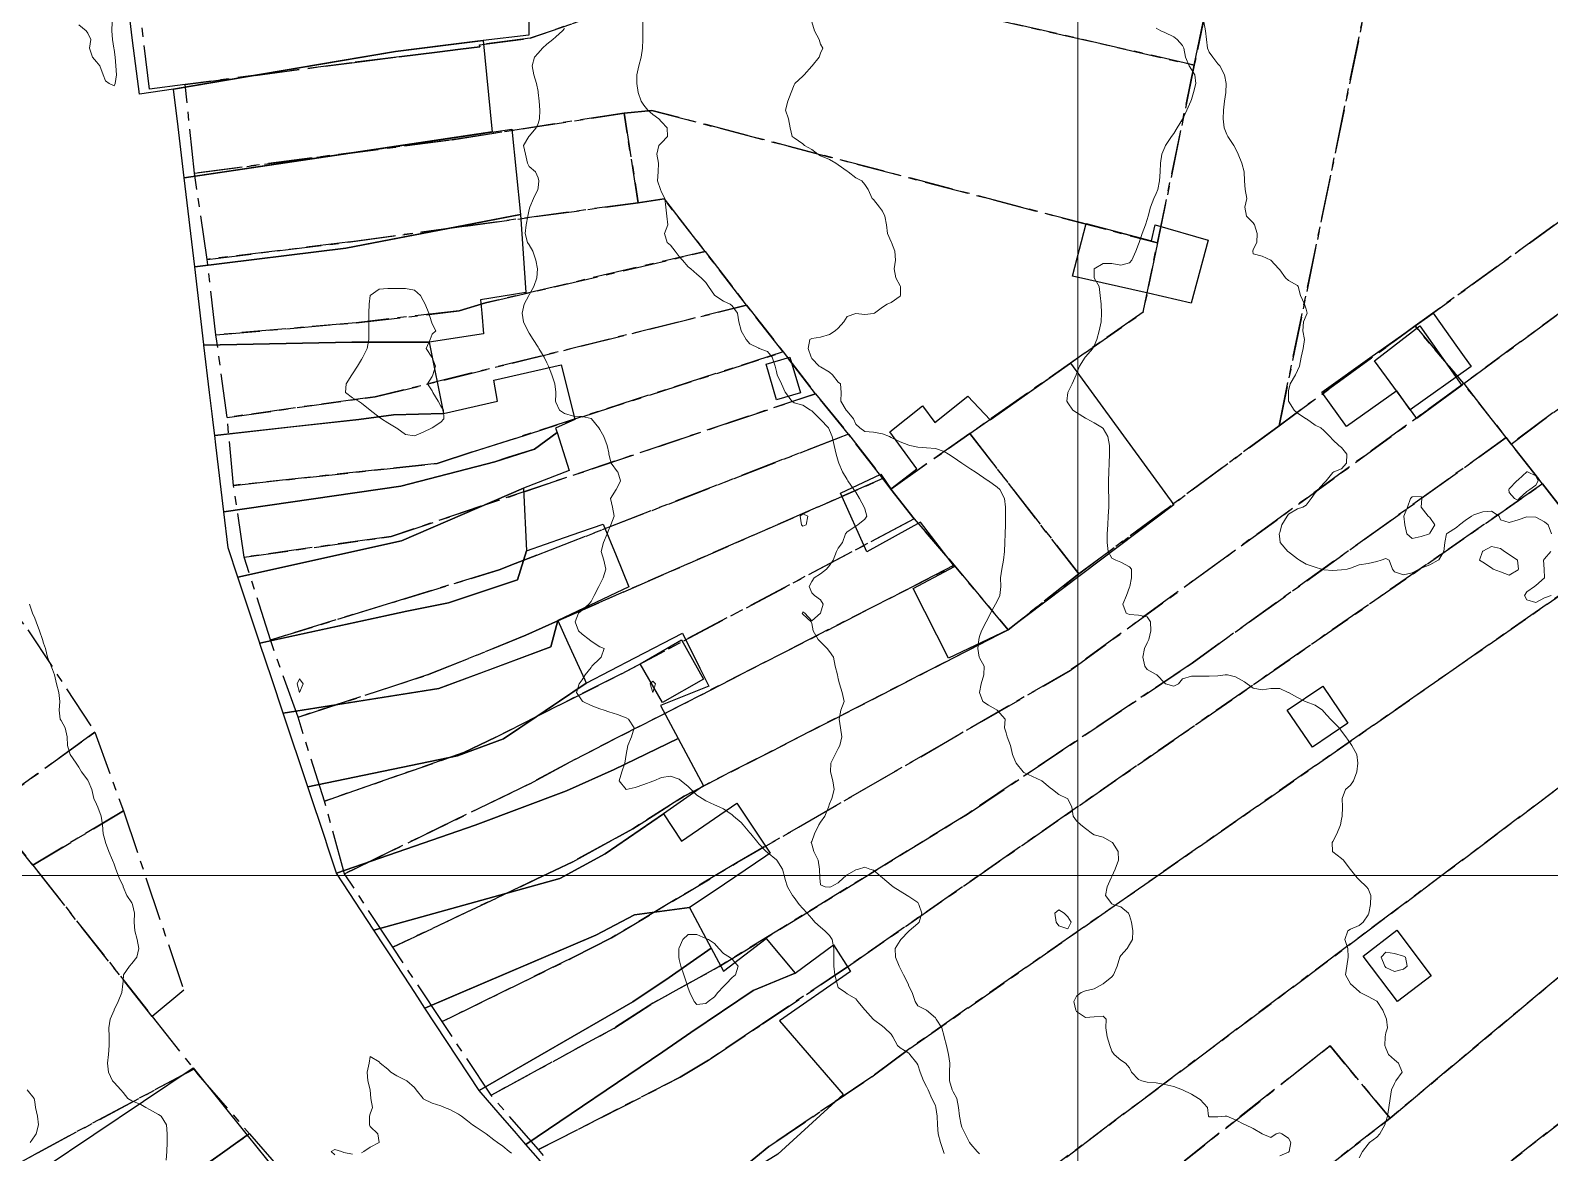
# Model space of a CAD drawing. Header units: centimetres. Extents: x 0 to 642158, y -847 to 649707.
# Drawn here: x 617207.5 to 617293.5, y 621471.7 to 621535.3 of the extents above; entities that cross this region are included whole.
import ezdxf

# ---------------------------------------------------------------- set-up
doc = ezdxf.new("R2010")
doc.units = ezdxf.units.CM
doc.header["$MEASUREMENT"] = 0
doc.linetypes.add('CENTERX2', pattern=[4, 2.5, -0.5, 0.5, -0.5])
doc.layers.add('MEV_grille', color=254, linetype='Continuous', lineweight=9)
doc.layers.add('WAL_topographie 0.5', color=253, linetype='Continuous', lineweight=20)
doc.layers.add('SPW_batiments', color=7, linetype='Continuous')
doc.layers.add('SPW_parcellaire cadastral', color=7, linetype='CENTERX2', lineweight=25, true_color=0xff0542)

# ---------------------------------------------------------------- blocks, each defined once
blk = doc.blocks.new('*U114')
at = {"layer": 'MEV_grille', "transparency": 33554687}
blk.add_lwpolyline([(-1338.461, 0), (1338.461, 0)], dxfattribs=at)
blk = doc.blocks.new('*U115')
at = {"layer": 'MEV_grille', "color": 0, "linetype": 'ByBlock', "lineweight": -2, "transparency": 16777216}
blk.add_blockref('*U114', (0, -900), dxfattribs=at)
blk = doc.blocks.new('*U112')
at = {"layer": 'MEV_grille', "transparency": 33554687}
blk.add_lwpolyline([(0, 1825.476), (0, -1825.476)], dxfattribs=at)
blk = doc.blocks.new('*U113')
at = {"layer": 'MEV_grille', "color": 0, "linetype": 'ByBlock', "lineweight": -2, "transparency": 16777216}
blk.add_blockref('*U112', (1900, 0), dxfattribs=at)

msp = doc.modelspace()

# ---------------------------------------------------------------- linework, layer by layer
at = {"layer": 'SPW_batiments'}
for points in [[(617213.134, 621535.966), (617223.569, 621537.528), (617224.755, 621537.705), (617227.491, 621538.03), (617228.478, 621539.775), (617230.323, 621540.091), (617230.519, 621538.466), (617230.563, 621538.103), (617232.339, 621538.249), (617232.502, 621536.474), (617235.731, 621536.772), (617235.733, 621534.997), (617233.149, 621534.693), (617232.671, 621534.633), (617231.006, 621534.424), (617228.177, 621534.069), (617224.937, 621533.519), (617216.482, 621532.082), (617215.613, 621531.934), (617213.684, 621531.658), (617213.295, 621534.701), (617213.134, 621535.966)], [(617233.637, 621529.684), (617233.654, 621529.511), (617216.208, 621526.917), (617215.867, 621529.795), (617215.613, 621531.934), (617228.177, 621534.069), (617233.149, 621534.693), (617233.637, 621529.684)], [(617235.255, 621524.829), (617225.365, 621522.925), (617216.808, 621521.865), (617216.208, 621526.917), (617234.767, 621529.677), (617235.255, 621524.829)], [(617217.333, 621517.44), (617217.329, 621517.472), (617216.808, 621521.865), (617225.365, 621522.925), (617232.634, 621524.324), (617235.255, 621524.829), (617235.551, 621520.416), (617232.998, 621520.004), (617233.062, 621519.243), (617233.161, 621518.067), (617230.093, 621517.605), (617225.715, 621517.608), (617217.333, 621517.44)], [(617270.993, 621523.335), (617271.193, 621524.251), (617274.193, 621523.386), (617273.226, 621519.819), (617270.793, 621520.369), (617266.51, 621521.335), (617267.293, 621524.318), (617270.993, 621523.335)], [(617283.485, 621516.803), (617286.93, 621519.249), (617288.318, 621517.295), (617288.692, 621516.768), (617289.085, 621516.215), (617285.641, 621513.768), (617284.874, 621514.848), (617282.021, 621512.821), (617280.632, 621514.777), (617283.485, 621516.803)], [(617288.561, 621515.154), (617286.011, 621513.27), (617283.611, 621516.537), (617286.176, 621518.52), (617288.561, 621515.154)], [(617217.333, 621517.44), (617225.715, 621517.608), (617230.093, 621517.605), (617230.903, 621513.565), (617228.073, 621513.493), (617226.105, 621513.223), (617217.94, 621512.322), (617217.872, 621512.903), (617217.796, 621513.535), (617217.652, 621514.753), (617217.333, 621517.44)], [(617237.95, 621514.747), (617238.335, 621513.213), (617237.245, 621512.733), (617237.328, 621512.477), (617236.05, 621511.545), (617234.525, 621511.06), (617233.797, 621510.829), (617228.472, 621509.445), (617218.455, 621507.984), (617218.003, 621511.792), (617217.94, 621512.322), (617222.418, 621512.816), (617226.105, 621513.223), (617228.073, 621513.493), (617230.903, 621513.565), (617233.95, 621514.262), (617233.738, 621515.44), (617237.554, 621516.324), (617237.95, 621514.747)], [(617251.111, 621514.733), (617249.761, 621514.333), (617249.161, 621516.349), (617250.511, 621516.749), (617251.111, 621514.733)], [(617272.253, 621508.386), (617262.863, 621501.301), (617259.496, 621499.7), (617257.495, 621503.65), (617259.828, 621504.9), (617257.912, 621507.4), (617254.878, 621505.717), (617253.378, 621509.05), (617255.662, 621510.117), (617256.228, 621509.284), (617257.695, 621510.417), (617256.178, 621512.517), (617258.027, 621514), (617258.727, 621513.05), (617260.594, 621514.534), (617261.861, 621513.201), (617266.411, 621516.418), (617272.253, 621508.386)], [(617219.251, 621504.284), (617218.697, 621505.947), (617218.455, 621507.984), (617228.472, 621509.445), (617233.797, 621510.829), (617236.05, 621511.545), (617237.328, 621512.477), (617238.018, 621510.334), (617235.427, 621509.334), (617228.521, 621506.348), (617219.251, 621504.284)], [(617235.427, 621509.334), (617235.591, 621505.78), (617235.081, 621504.141), (617231.177, 621502.841), (617228.818, 621502.36), (617220.494, 621500.555), (617219.251, 621504.284), (617228.521, 621506.348), (617235.427, 621509.334)], [(617220.494, 621500.555), (617220.734, 621500.607), (617228.818, 621502.36), (617231.177, 621502.841), (617235.081, 621504.141), (617235.591, 621505.78), (617237.743, 621506.529), (617238.666, 621506.851), (617239.942, 621507.295), (617240.669, 621505.515), (617241.398, 621503.731), (617237.362, 621501.826), (617236.975, 621500.335), (617233.496, 621499.044), (617230.634, 621497.981), (617228.494, 621497.641), (617221.82, 621496.577), (617221.169, 621498.532), (617220.504, 621500.527), (617220.494, 621500.555)], [(617236.975, 621500.335), (617237.362, 621501.826), (617237.935, 621500.573), (617238.899, 621498.466), (617238.982, 621498.285), (617235.904, 621496.209), (617234.29, 621495.12), (617231.682, 621494.156), (617223.211, 621492.402), (617221.82, 621496.577), (617230.634, 621497.981), (617236.975, 621500.335)], [(617224.226, 621489.359), (617223.211, 621492.402), (617231.682, 621494.156), (617234.29, 621495.12), (617238.982, 621498.285), (617241.739, 621499.716), (617244.435, 621501.116), (617244.911, 621500.16), (617245.211, 621499.558), (617245.421, 621499.137), (617245.93, 621498.115), (617243.186, 621497.008), (617244.178, 621495.15), (617240.57, 621493.393), (617237.87, 621492.19), (617232.683, 621490.239), (617224.84, 621487.517), (617224.329, 621489.051), (617224.226, 621489.359)], [(617245.629, 621498.516), (617243.296, 621497.183), (617242.029, 621499.382), (617244.379, 621500.733), (617245.629, 621498.516)], [(617282.113, 621496.02), (617280.113, 621494.653), (617278.679, 621496.753), (617280.696, 621498.12), (617282.113, 621496.02)], [(617226.961, 621484.282), (617224.84, 621487.517), (617232.683, 621490.239), (617237.87, 621492.19), (617240.57, 621493.393), (617244.178, 621495.15), (617245.611, 621492.468), (617243.351, 621490.872), (617240.061, 621488.608), (617237.492, 621487.221), (617226.961, 621484.282)], [(617229.849, 621479.875), (617229.442, 621480.497), (617229.024, 621481.134), (617227.797, 621483.006), (617227.578, 621483.34), (617226.96, 621484.282), (617237.492, 621487.221), (617240.061, 621488.608), (617243.351, 621490.872), (617244.368, 621489.323), (617247.51, 621491.479), (617249.404, 621488.643), (617249.156, 621488.476), (617246.221, 621486.503), (617244.826, 621485.565), (617241.721, 621485.164), (617239.523, 621484.01), (617231.823, 621480.719), (617229.849, 621479.875)], [(617232.914, 621475.2), (617229.849, 621479.875), (617239.523, 621484.01), (617241.721, 621485.164), (617244.826, 621485.565), (617246.056, 621483.265), (617243.682, 621481.605), (617241.622, 621480.237), (617232.914, 621475.2)], [(617246.748, 621481.97), (617249.161, 621483.819), (617250.819, 621481.854), (617248.424, 621480.874), (617247.624, 621480.331), (617244.901, 621478.484), (617243.319, 621477.393), (617235.568, 621472.15), (617234.914, 621472.901), (617234.106, 621473.83), (617232.914, 621475.2), (617241.622, 621480.237), (617243.682, 621481.605), (617246.056, 621483.265), (617246.748, 621481.97)], [(617286.831, 621481.704), (617284.915, 621480.238), (617282.965, 621482.82), (617284.881, 621484.288), (617286.831, 621481.704)], [(617241.095, 621465.799), (617240.807, 621466.129), (617239.883, 621467.192), (617237.987, 621469.37), (617237.219, 621470.253), (617235.568, 621472.15), (617243.319, 621477.393), (617244.901, 621478.484), (617248.426, 621480.875), (617249.983, 621481.512), (617250.819, 621481.854), (617252.988, 621483.464), (617253.941, 621481.952), (617249.926, 621479.143), (617253.534, 621474.978), (617249.835, 621471.6), (617247.913, 621470.411), (617241.336, 621465.522), (617241.095, 621465.799)], [(617219.788, 621472.667), (617211.95, 621467.062), (617210.95, 621466.479), (617210.687, 621466.897), (617209.546, 621468.709), (617208.283, 621470.828), (617216.716, 621476.48), (617219.788, 621472.667)], [(617223.067, 621468.596), (617214.601, 621462.83), (617213.278, 621464.942), (617211.95, 621467.062), (617219.788, 621472.667), (617223.067, 621468.596)]]:
    msp.add_lwpolyline(points, dxfattribs=at)
at = {"layer": 'SPW_parcellaire cadastral'}
for points in [[(617273.412, 621533.3), (617257.374, 621536.971), (617265.115, 621573.415), (617267.772, 621586.43), (617272.685, 621585.431), (617270.116, 621572.417), (617263.374, 621538.934), (617268.231, 621537.884), (617274.099, 621536.616), (617273.412, 621533.3)], [(617292.292, 621581.446), (617292.209, 621581.037), (617289.965, 621569.94), (617278.21, 621512.869), (617266.87, 621504.472), (617260.703, 621512.425), (617270.511, 621519.301), (617271.325, 621523.23), (617273.412, 621533.3), (617274.099, 621536.616), (617281.432, 621572.872), (617283.31, 621583.271), (617292.292, 621581.446)], [(617292.292, 621581.446), (617301.023, 621579.672), (617300.935, 621579.266), (617299.02, 621570.703), (617298.463, 621568.055), (617294.057, 621545.703), (617298.524, 621540.154), (617299.208, 621540.638), (617313.022, 621550.639), (617315.857, 621547.406), (617319.706, 621543.006), (617285.912, 621518.521), (617278.21, 621512.869), (617289.965, 621569.94), (617292.209, 621581.037), (617292.292, 621581.446)], [(617330.645, 621573.652), (617330.57, 621573.249), (617328.739, 621564.014), (617324.107, 621541.357), (617288.666, 621515.251), (617285.912, 621518.521), (617319.706, 621543.006), (617324.031, 621564.907), (617325.933, 621574.19), (617326.058, 621574.584), (617330.645, 621573.652)], [(617330.645, 621573.652), (617335.286, 621572.709), (617335.211, 621572.319), (617333.44, 621563.159), (617332.228, 621556.885), (617331.256, 621551.858), (617331.106, 621551.324), (617328.991, 621539.891), (617291.353, 621511.832), (617291.068, 621512.194), (617288.666, 621515.251), (617324.107, 621541.357), (617328.739, 621564.014), (617330.57, 621573.249), (617330.645, 621573.652)], [(617294.535, 621507.782), (617293.126, 621509.575), (617291.353, 621511.832), (617328.991, 621539.891), (617331.106, 621551.324), (617331.256, 621551.858), (617332.228, 621556.885), (617333.44, 621563.159), (617335.211, 621572.319), (617335.286, 621572.709), (617340.768, 621571.594), (617340.644, 621571.203), (617338.985, 621562.069), (617334.535, 621538.291), (617294.535, 621507.782)], [(617248.093, 621539.095), (617235.803, 621534.821), (617232.939, 621534.446), (617232.956, 621534.333), (617231.859, 621534.197), (617230.546, 621534.035), (617228.38, 621533.768), (617225.7, 621533.437), (617216.272, 621532.199), (617214.258, 621531.931), (617213.758, 621536.026)], [(617216.272, 621532.199), (617225.7, 621533.437), (617228.38, 621533.768), (617230.546, 621534.035), (617231.859, 621534.197), (617232.956, 621534.333), (617232.939, 621534.446), (617235.803, 621534.821), (617248.093, 621539.095), (617252.234, 621538.147), (617257.374, 621536.971), (617273.412, 621533.3), (617271.325, 621523.23), (617242.693, 621530.731), (617241.126, 621530.581), (617231.395, 621529.071), (617216.792, 621527.174), (617216.272, 621532.199)], [(617216.792, 621527.174), (617231.395, 621529.071), (617241.126, 621530.581), (617241.921, 621525.504), (617232.136, 621524.176), (617225.627, 621523.279), (617217.515, 621522.295), (617216.792, 621527.174)], [(617248.061, 621519.698), (617245.71, 621522.732), (617243.393, 621525.714), (617241.921, 621525.504), (617241.126, 621530.581), (617242.693, 621530.731), (617271.325, 621523.23), (617270.511, 621519.301), (617260.703, 621512.425), (617256.228, 621509.283), (617255.776, 621509.869), (617253.828, 621512.399), (617251.961, 621514.683), (617250.127, 621517.048), (617248.061, 621519.698)], [(617218.013, 621518.017), (617217.515, 621522.295), (617225.627, 621523.279), (617232.136, 621524.176), (617241.921, 621525.504), (617243.393, 621525.714), (617245.71, 621522.732), (617233.284, 621519.836), (617231.776, 621519.37), (617225.952, 621518.706), (617218.013, 621518.017)], [(617248.061, 621519.698), (617227.028, 621514.496), (617226.469, 621514.435), (617218.641, 621513.335), (617218.013, 621518.017), (617225.952, 621518.706), (617231.776, 621519.37), (617233.284, 621519.836), (617245.71, 621522.732), (617248.061, 621519.698)], [(617248.061, 621519.698), (617250.127, 621517.048), (617234.95, 621512.152), (617232.548, 621511.38), (617230.542, 621510.733), (617227.356, 621510.388), (617219.015, 621509.487), (617218.641, 621513.335), (617226.469, 621514.435), (617227.028, 621514.496), (617248.061, 621519.698)], [(617262.863, 621501.3), (617266.87, 621504.472), (617278.21, 621512.869), (617285.912, 621518.521), (617288.666, 621515.251), (617266.379, 621499), (617247.526, 621488.118), (617240.412, 621483.86), (617238.266, 621482.757), (617230.821, 621479.106), (617228.024, 621483.316), (617236.147, 621487.18), (617238.225, 621488.169), (617240.664, 621489.502), (617241.613, 621490.024), (617244.517, 621491.887), (617262.863, 621501.3)], [(617219.61, 621505.415), (617219.015, 621509.487), (617227.356, 621510.388), (617230.542, 621510.733), (617232.548, 621511.38), (617234.95, 621512.152), (617250.127, 621517.048), (617251.961, 621514.683), (617227.936, 621506.594), (617227.414, 621506.521), (617219.61, 621505.415)], [(617221.098, 621500.729), (617219.61, 621505.415), (617227.414, 621506.521), (617227.936, 621506.594), (617251.961, 621514.683), (617253.828, 621512.399), (617236.181, 621505.529), (617234.961, 621505.053), (617234.049, 621504.702), (617228.629, 621503.046), (617221.098, 621500.729)], [(617233.595, 621474.935), (617230.821, 621479.106), (617238.266, 621482.757), (617240.412, 621483.86), (617247.526, 621488.118), (617266.379, 621499), (617288.666, 621515.251), (617291.068, 621512.194), (617273.288, 621499.421), (617260.575, 621490.868), (617246.515, 621482.232), (617242.743, 621480.145), (617240.537, 621478.721), (617233.595, 621474.935)], [(617253.828, 621512.399), (617255.776, 621509.869), (617237.406, 621501.839), (617235.567, 621500.997), (617229.994, 621498.745), (617222.662, 621496.352), (617221.098, 621500.729), (617228.629, 621503.046), (617234.049, 621504.702), (617234.961, 621505.053), (617236.181, 621505.529), (617253.828, 621512.399)], [(617233.595, 621474.935), (617240.537, 621478.721), (617242.743, 621480.145), (617246.515, 621482.232), (617260.575, 621490.868), (617273.288, 621499.421), (617291.068, 621512.194), (617291.353, 621511.832), (617293.126, 621509.575), (617253.781, 621482.216), (617248.957, 621478.974), (617245.907, 621476.924), (617244.307, 621475.96), (617236.281, 621471.854), (617233.595, 621474.935)], [(617262.863, 621501.3), (617259.819, 621504.962), (617257.552, 621507.594), (617256.228, 621509.283), (617260.703, 621512.425), (617266.87, 621504.472), (617262.863, 621501.3)], [(617193.546, 621505.792), (617196.629, 621507.759), (617199.492, 621503.975), (617201.192, 621505.278), (617200.027, 621508.347), (617199.163, 621510.506), (617204.611, 621511.03), (617204.878, 621508.96), (617205.596, 621503.608), (617207.363, 621501.31), (617211.161, 621495.507), (617205.125, 621491.139), (617201.03, 621496.31), (617200.576, 621496.821), (617193.546, 621505.792)], [(617224.161, 621491.596), (617222.662, 621496.352), (617229.994, 621498.745), (617235.567, 621500.997), (617237.406, 621501.839), (617255.776, 621509.869), (617256.228, 621509.283), (617257.552, 621507.594), (617240.979, 621498.814), (617233.866, 621495.231), (617232.051, 621494.349), (617224.161, 621491.596)], [(617294.535, 621507.782), (617296.678, 621505.054), (617257.307, 621477.589), (617255.149, 621475.979), (617249.318, 621472.032), (617248.577, 621471.429), (617241.628, 621465.718), (617238.536, 621469.268), (617236.281, 621471.854), (617244.307, 621475.96), (617245.907, 621476.924), (617248.957, 621478.974), (617253.781, 621482.216), (617293.126, 621509.575), (617294.535, 621507.782)], [(617225.295, 621487.485), (617224.161, 621491.596), (617232.051, 621494.349), (617233.866, 621495.231), (617240.979, 621498.814), (617257.552, 621507.594), (617259.819, 621504.962), (617238.343, 621493.961), (617235.777, 621492.583), (617225.295, 621487.485)], [(617307.208, 621492.495), (617323.81, 621505.796), (617328.064, 621499.877), (617274.234, 621457.852), (617266.386, 621451.81), (617265.852, 621451.399), (617258.837, 621446.003), (617254.784, 621450.749), (617259.393, 621454.085), (617261.862, 621456.079), (617284.499, 621473.637), (617300.314, 621486.867), (617307.208, 621492.495)], [(617225.295, 621487.485), (617235.777, 621492.583), (617238.343, 621493.961), (617259.819, 621504.962), (617262.863, 621501.3), (617244.517, 621491.887), (617241.613, 621490.024), (617240.664, 621489.502), (617238.225, 621488.169), (617236.147, 621487.18), (617228.024, 621483.316), (617225.295, 621487.485)], [(617299.349, 621501.755), (617307.208, 621492.495), (617300.314, 621486.867), (617295.063, 621493.121), (617262.967, 621469.034), (617255.722, 621463.599), (617248.216, 621457.902), (617241.628, 621465.718), (617248.577, 621471.429), (617249.318, 621472.032), (617255.149, 621475.979), (617257.307, 621477.589), (617296.678, 621505.054), (617297.302, 621504.278), (617299.349, 621501.755)], [(617258.837, 621446.003), (617265.852, 621451.399), (617266.386, 621451.81), (617274.234, 621457.852), (617328.064, 621499.877), (617330.931, 621496.523), (617276.396, 621452.52), (617274.01, 621450.713), (617272.424, 621449.389), (617269.735, 621447.435), (617262.607, 621441.561), (617258.837, 621446.003)], [(617205.125, 621491.139), (617211.161, 621495.507), (617212.769, 621491.053), (617207.645, 621487.963), (617205.686, 621490.433), (617205.125, 621491.139)], [(617300.314, 621486.867), (617284.499, 621473.637), (617281.098, 621477.736), (617262.621, 621463.142), (617262.248, 621462.848), (617258.405, 621459.822), (617256.141, 621458.147), (617251.044, 621454.547), (617248.216, 621457.902), (617255.722, 621463.599), (617262.967, 621469.034), (617295.063, 621493.121), (617300.314, 621486.867)], [(617214.406, 621479.401), (617207.645, 621487.963), (617212.769, 621491.053), (617216.19, 621480.893), (617214.406, 621479.401)], [(617205.686, 621490.433), (617207.645, 621487.963), (617214.406, 621479.401), (617216.753, 621476.417), (617207.917, 621471.678), (617204.839, 621469.985), (617194.248, 621484.055), (617205.686, 621490.433)], [(617254.784, 621450.749), (617253.008, 621449.357), (617249.588, 621453.43), (617251.044, 621454.547), (617256.141, 621458.147), (617258.405, 621459.822), (617262.248, 621462.848), (617262.621, 621463.142), (617281.098, 621477.736), (617284.499, 621473.637), (617261.862, 621456.079), (617259.393, 621454.085), (617254.784, 621450.749)], [(617203.711, 621463.513), (617141.61, 621432.251), (617139.066, 621436.775), (617199.676, 621467.306), (617204.839, 621469.985), (617207.917, 621471.678), (617216.753, 621476.417), (617217.011, 621476.097), (617219.92, 621472.754), (617210.95, 621466.478), (617203.711, 621463.513)], [(617219.92, 621472.754), (617223.329, 621468.835), (617223.051, 621468.617), (617214.79, 621462.962), (617210.878, 621461.505), (617205.951, 621459.628), (617200.185, 621456.743), (617192.485, 621452.809), (617143.903, 621428.732), (617141.61, 621432.251), (617203.711, 621463.513), (617210.95, 621466.478), (617219.92, 621472.754)]]:
    msp.add_lwpolyline(points, dxfattribs=at)
at = {"layer": 'WAL_topographie 0.5'}
for points in [[(617210.25, 621535.583), (617210.659, 621535.25), (617210.75, 621535.107), (617210.922, 621534.75), (617210.856, 621534.25), (617211.024, 621533.75), (617211.25, 621533.481), (617211.438, 621533.25), (617211.622, 621532.75), (617211.75, 621532.406), (617211.959, 621532.25), (617212.25, 621532.12), (617212.312, 621532.25), (617212.379, 621532.75), (617212.35, 621533.25), (617212.296, 621533.75), (617212.25, 621534.178), (617212.237, 621534.25), (617212.162, 621534.75), (617212.122, 621535.25), (617212.132, 621535.75)], [(617237.75, 621535.382), (617237.642, 621535.25), (617237.25, 621534.91), (617237.085, 621534.75), (617236.75, 621534.487), (617236.495, 621534.25), (617236.25, 621533.974), (617236.056, 621533.75), (617235.912, 621533.25), (617236.011, 621532.75), (617236.159, 621532.25), (617236.25, 621531.808), (617236.261, 621531.75), (617236.32, 621531.25), (617236.36, 621530.75), (617236.341, 621530.25), (617236.25, 621529.986), (617236.147, 621529.75), (617235.75, 621529.265), (617235.731, 621529.25), (617235.429, 621528.75), (617235.532, 621528.25), (617235.656, 621527.75), (617235.75, 621527.547), (617236.102, 621527.25), (617236.25, 621526.917), (617236.288, 621526.75), (617236.25, 621526.35), (617236.24, 621526.25), (617235.989, 621525.75), (617235.787, 621525.25), (617235.75, 621525.125), (617235.67, 621524.75), (617235.577, 621524.25), (617235.521, 621523.75), (617235.645, 621523.25), (617235.75, 621523.117), (617235.957, 621522.75), (617236.135, 621522.25), (617236.212, 621521.75), (617236.188, 621521.25), (617236.004, 621520.75), (617235.75, 621520.292), (617235.728, 621520.25), (617235.467, 621519.75), (617235.354, 621519.25), (617235.422, 621518.75), (617235.667, 621518.25), (617235.75, 621518.114), (617235.97, 621517.75), (617236.25, 621517.312), (617236.29, 621517.25), (617236.591, 621516.75), (617236.75, 621516.431), (617236.842, 621516.25), (617237.039, 621515.75), (617237.196, 621515.25), (617237.25, 621514.778), (617237.254, 621514.75), (617237.25, 621514.65), (617237.231, 621514.25), (617237.25, 621514.194), (617237.466, 621513.75), (617237.75, 621513.566), (617238.25, 621513.41), (617238.75, 621513.385), (617239.25, 621513.27), (617239.275, 621513.25), (617239.688, 621512.75), (617239.75, 621512.661), (617239.977, 621512.25), (617240.166, 621511.75), (617240.25, 621511.327), (617240.266, 621511.25), (617240.388, 621510.75), (617240.75, 621510.26), (617240.767, 621510.25), (617240.92, 621509.75), (617240.75, 621509.385), (617240.675, 621509.25), (617240.363, 621508.75), (617240.47, 621508.25), (617240.56, 621507.75), (617240.364, 621507.25), (617240.25, 621506.987), (617240.157, 621506.75), (617239.953, 621506.25), (617239.831, 621505.75), (617239.98, 621505.25), (617240.09, 621504.75), (617239.944, 621504.25), (617239.75, 621503.872), (617239.688, 621503.75), (617239.427, 621503.25), (617239.25, 621502.906), (617239.131, 621502.75), (617238.75, 621502.417), (617238.55, 621502.25), (617238.362, 621501.75), (617238.539, 621501.25), (617238.75, 621501.056), (617239.154, 621500.75), (617239.25, 621500.658), (617239.75, 621500.335), (617239.988, 621500.25), (617239.829, 621499.75), (617239.75, 621499.686), (617239.304, 621499.25), (617239.25, 621499.174), (617238.924, 621498.75), (617238.75, 621498.472), (617238.579, 621498.25), (617238.432, 621497.75), (617238.75, 621497.283), (617238.792, 621497.25), (617239.25, 621497.011), (617239.75, 621496.833), (617240, 621496.75), (617240.25, 621496.667), (617240.75, 621496.5), (617241.25, 621496.313), (617241.375, 621496.25), (617241.694, 621495.75), (617241.536, 621495.25), (617241.333, 621494.75), (617241.25, 621494.25), (617241.25, 621494.25), (617241.167, 621493.75), (617241, 621493.25), (617240.844, 621492.75), (617241.25, 621492.25), (617241.75, 621492.365), (617242.25, 621492.536), (617242.75, 621492.725), (617242.809, 621492.75), (617243.25, 621492.929), (617243.75, 621493.022), (617244.25, 621492.85), (617244.359, 621492.75), (617244.75, 621492.434), (617244.919, 621492.25), (617245.25, 621491.939), (617245.548, 621491.75), (617245.75, 621491.617), (617246.25, 621491.383), (617246.542, 621491.25), (617246.75, 621491.159), (617247.25, 621490.829), (617247.327, 621490.75), (617247.75, 621490.383), (617247.864, 621490.25), (617248.25, 621489.807), (617248.295, 621489.75), (617248.689, 621489.25), (617248.75, 621489.182), (617249.167, 621488.75), (617249.25, 621488.685), (617249.75, 621488.275), (617249.775, 621488.25), (617250.086, 621487.75), (617250.218, 621487.25), (617250.25, 621487.161), (617250.376, 621486.75), (617250.667, 621486.25), (617250.75, 621486.146), (617251.045, 621485.75), (617251.25, 621485.519), (617251.491, 621485.25), (617251.75, 621484.95), (617251.93, 621484.75), (617252.25, 621484.458), (617252.487, 621484.25), (617252.75, 621483.987), (617252.912, 621483.75), (617252.994, 621483.25), (617252.991, 621482.75), (617253.005, 621482.25), (617253.062, 621481.75), (617253.18, 621481.25), (617253.25, 621481.044), (617253.652, 621480.75), (617253.75, 621480.681), (617254.25, 621480.393), (617254.365, 621480.25), (617254.75, 621479.771), (617254.767, 621479.75), (617255.23, 621479.25), (617255.25, 621479.233), (617255.75, 621478.855), (617255.871, 621478.75), (617256.25, 621478.395), (617256.348, 621478.25), (617256.606, 621477.75), (617256.75, 621477.629), (617257.25, 621477.311), (617257.312, 621477.25), (617257.706, 621476.75), (617257.75, 621476.664), (617257.891, 621476.25), (617258.069, 621475.75), (617258.25, 621475.432), (617258.334, 621475.25), (617258.557, 621474.75), (617258.75, 621474.35), (617258.78, 621474.25), (617258.853, 621473.75), (617258.875, 621473.25), (617258.914, 621472.75), (617259.033, 621472.25), (617259.204, 621471.75), (617259.25, 621471.642)], [(617242.183, 621535.75), (617242.189, 621535.25), (617242.194, 621534.75), (617242.162, 621534.25), (617242.087, 621533.75), (617241.953, 621533.25), (617241.851, 621532.75), (617241.847, 621532.25), (617241.921, 621531.75), (617242.088, 621531.25), (617242.25, 621531.022), (617242.459, 621530.75), (617242.75, 621530.503), (617243.088, 621530.25), (617243.25, 621530.088), (617243.569, 621529.75), (617243.573, 621529.25), (617243.25, 621528.89), (617243.092, 621528.75), (617242.969, 621528.25), (617243.063, 621527.75), (617243.048, 621527.25), (617243.021, 621526.75), (617243.177, 621526.25), (617243.25, 621526.108), (617243.421, 621525.75), (617243.489, 621525.25), (617243.545, 621524.75), (617243.602, 621524.25), (617243.408, 621523.75), (617243.562, 621523.25), (617243.75, 621523.09), (617244.021, 621522.75), (617244.25, 621522.463), (617244.435, 621522.25), (617244.75, 621521.872), (617244.899, 621521.75), (617245.25, 621521.461), (617245.494, 621521.25), (617245.75, 621520.98), (617245.897, 621520.75), (617246.25, 621520.262), (617246.26, 621520.25), (617246.75, 621519.934), (617247.122, 621519.75), (617247.25, 621519.664), (617247.55, 621519.25), (617247.616, 621518.75), (617247.75, 621518.268), (617247.755, 621518.25), (617248.034, 621517.75), (617248.25, 621517.509), (617248.75, 621517.264), (617248.781, 621517.25), (617249.25, 621517.073), (617249.509, 621516.75), (617249.671, 621516.25), (617249.75, 621515.946), (617249.797, 621515.75), (617250.044, 621515.25), (617250.25, 621514.76), (617250.255, 621514.75), (617250.618, 621514.25), (617250.75, 621514.159), (617251.25, 621514.04), (617251.682, 621513.75), (617251.75, 621513.704), (617252.208, 621513.25), (617252.25, 621513.213), (617252.689, 621512.75), (617252.75, 621512.625), (617252.904, 621512.25), (617253.013, 621511.75), (617253.134, 621511.25), (617253.25, 621510.854), (617253.287, 621510.75), (617253.486, 621510.25), (617253.75, 621509.815), (617253.797, 621509.75), (617254.141, 621509.25), (617254.25, 621509.113), (617254.462, 621508.75), (617254.726, 621508.25), (617254.75, 621508.155), (617254.862, 621507.75), (617254.75, 621507.569), (617254.355, 621507.25), (617254.25, 621507.182), (617253.75, 621506.847), (617253.667, 621506.75), (617253.485, 621506.25), (617253.25, 621505.93), (617253.16, 621505.75), (617252.963, 621505.25), (617252.75, 621504.955), (617252.58, 621504.75), (617252.25, 621504.477), (617251.878, 621504.25), (617251.75, 621504.033), (617251.606, 621503.75), (617251.75, 621503.408), (617251.908, 621503.25), (617252.25, 621503), (617252.391, 621502.75), (617252.25, 621502.25), (617252.25, 621502.25), (617251.75, 621501.813), (617251.361, 621502.25), (617251.25, 621502.327), (617251.213, 621502.25), (617251.25, 621502.2), (617251.724, 621501.75), (617251.75, 621501.667), (617251.839, 621501.25), (617252.121, 621500.75), (617252.25, 621500.625), (617252.625, 621500.25), (617252.75, 621500.083), (617252.972, 621499.75), (617253.067, 621499.25), (617253.206, 621498.75), (617253.25, 621498.528), (617253.313, 621498.25), (617253.47, 621497.75), (617253.58, 621497.25), (617253.394, 621496.75), (617253.302, 621496.25), (617253.387, 621495.75), (617253.459, 621495.25), (617253.341, 621494.75), (617253.25, 621494.574), (617253.071, 621494.25), (617252.838, 621493.75), (617252.808, 621493.25), (617252.946, 621492.75), (617253.028, 621492.25), (617252.891, 621491.75), (617252.75, 621491.441), (617252.702, 621491.25), (617252.482, 621490.75), (617252.25, 621490.402), (617252.151, 621490.25), (617251.913, 621489.75), (617251.75, 621489.313), (617251.721, 621489.25), (617251.75, 621489.159), (617251.875, 621488.75), (617252.116, 621488.25), (617252.183, 621487.75), (617252.198, 621487.25), (617252.25, 621486.865), (617252.5, 621486.75), (617252.75, 621486.729), (617252.825, 621486.75), (617253.25, 621486.974), (617253.55, 621487.25), (617253.75, 621487.429), (617254.25, 621487.715), (617254.404, 621487.75), (617254.75, 621487.86), (617255.031, 621487.75), (617255.25, 621487.679), (617255.75, 621487.25), (617255.75, 621487.25), (617256.25, 621486.831), (617256.359, 621486.75), (617256.75, 621486.505), (617257.156, 621486.25), (617257.25, 621486.189), (617257.75, 621485.847), (617257.817, 621485.75), (617257.976, 621485.25), (617257.828, 621484.75), (617257.75, 621484.669), (617257.269, 621484.25), (617257.25, 621484.232), (617256.785, 621483.75), (617256.75, 621483.705), (617256.472, 621483.25), (617256.491, 621482.75), (617256.692, 621482.25), (617256.75, 621482.144), (617256.947, 621481.75), (617257.201, 621481.25), (617257.25, 621481.122), (617257.441, 621480.75), (617257.607, 621480.25), (617257.75, 621480), (617258.25, 621479.75), (617258.25, 621479.75), (617258.75, 621479.319), (617258.799, 621479.25), (617259.118, 621478.75), (617259.25, 621478.268), (617259.255, 621478.25), (617259.377, 621477.75), (617259.498, 621477.25), (617259.561, 621476.75), (617259.549, 621476.25), (617259.551, 621475.75), (617259.708, 621475.25), (617259.75, 621475.138), (617259.973, 621474.75), (617260.054, 621474.25), (617260.111, 621473.75), (617260.21, 621473.25), (617260.25, 621473.127), (617260.442, 621472.75), (617260.688, 621472.25), (617260.75, 621472.156), (617261.111, 621471.75), (617261.25, 621471.613)], [(617251.75, 621535.75), (617251.906, 621535.25), (617252.167, 621534.75), (617252.25, 621534.477), (617252.369, 621534.25), (617252.25, 621533.972), (617252.167, 621533.75), (617251.769, 621533.25), (617251.75, 621533.232), (617251.315, 621532.75), (617251.25, 621532.67), (617250.794, 621532.25), (617250.75, 621532.187), (617250.579, 621531.75), (617250.399, 621531.25), (617250.265, 621530.75), (617250.424, 621530.25), (617250.523, 621529.75), (617250.643, 621529.25), (617250.75, 621529.179), (617251.25, 621528.846), (617251.348, 621528.75), (617251.75, 621528.52), (617252.093, 621528.25), (617252.25, 621528.164), (617252.75, 621527.947), (617253.115, 621527.75), (617253.25, 621527.653), (617253.75, 621527.283), (617253.804, 621527.25), (617254.25, 621526.92), (617254.591, 621526.75), (617254.75, 621526.531), (617254.937, 621526.25), (617255.167, 621525.75), (617255.25, 621525.692), (617255.594, 621525.25), (617255.75, 621525.024), (617255.892, 621524.75), (617255.988, 621524.25), (617256.045, 621523.75), (617256.25, 621523.293), (617256.266, 621523.25), (617256.451, 621522.75), (617256.484, 621522.25), (617256.42, 621521.75), (617256.517, 621521.25), (617256.75, 621520.791), (617256.774, 621520.75), (617256.781, 621520.25), (617256.75, 621520.205), (617256.25, 621519.858), (617256.026, 621519.75), (617255.75, 621519.576), (617255.309, 621519.25), (617255.25, 621519.22), (617254.75, 621519.165), (617254.25, 621519.218), (617253.75, 621519.05), (617253.565, 621518.75), (617253.25, 621518.396), (617253.071, 621518.25), (617252.75, 621518.032), (617252.25, 621517.886), (617251.75, 621517.816), (617251.646, 621517.75), (617251.54, 621517.25), (617251.723, 621516.75), (617251.75, 621516.686), (617252.175, 621516.25), (617252.25, 621516.208), (617252.75, 621515.908), (617252.926, 621515.75), (617253.25, 621515.343), (617253.369, 621515.25), (617253.409, 621514.75), (617253.403, 621514.25), (617253.691, 621513.75), (617253.75, 621513.686), (617254.11, 621513.25), (617254.25, 621512.951), (617254.471, 621512.75), (617254.75, 621512.545), (617255.25, 621512.511), (617255.75, 621512.401), (617256.15, 621512.25), (617256.25, 621512.208), (617256.75, 621511.958), (617257.25, 621511.76), (617257.295, 621511.75), (617257.75, 621511.654), (617258.25, 621511.618), (617258.75, 621511.583), (617259.25, 621511.404), (617259.492, 621511.25), (617259.75, 621511.087), (617260.25, 621510.75), (617260.25, 621510.75), (617260.75, 621510.413), (617261, 621510.25), (617261.25, 621510.08), (617261.735, 621509.75), (617261.75, 621509.74), (617262.25, 621509.38), (617262.394, 621509.25), (617262.671, 621508.75), (617262.72, 621508.25), (617262.721, 621507.75), (617262.721, 621507.25), (617262.706, 621506.75), (617262.68, 621506.25), (617262.657, 621505.75), (617262.606, 621505.25), (617262.504, 621504.75), (617262.444, 621504.25), (617262.462, 621503.75), (617262.406, 621503.25), (617262.25, 621502.933), (617262.158, 621502.75), (617261.877, 621502.25), (617261.75, 621502.008), (617261.617, 621501.75), (617261.368, 621501.25), (617261.25, 621500.917), (617261.209, 621500.75), (617261.147, 621500.25), (617261.234, 621499.75), (617261.25, 621499.715), (617261.52, 621499.25), (617261.5, 621498.75), (617261.337, 621498.25), (617261.258, 621497.75), (617261.438, 621497.25), (617261.75, 621497.038), (617262.25, 621496.75), (617262.25, 621496.75), (617262.702, 621496.25), (617262.672, 621495.75), (617262.75, 621495.469), (617262.815, 621495.25), (617263.006, 621494.75), (617263.125, 621494.25), (617263.25, 621493.926), (617263.334, 621493.75), (617263.724, 621493.25), (617263.75, 621493.229), (617264.25, 621493.003), (617264.75, 621492.768), (617264.779, 621492.75), (617265.25, 621492.357), (617265.375, 621492.25), (617265.75, 621491.98), (617266.21, 621491.75), (617266.25, 621491.724), (617266.47, 621491.25), (617266.558, 621490.75), (617266.75, 621490.477), (617266.981, 621490.25), (617267.25, 621490.046), (617267.646, 621489.75), (617267.75, 621489.697), (617268.25, 621489.561), (617268.75, 621489.28), (617268.777, 621489.25), (617269.107, 621488.75), (617269.127, 621488.25), (617268.933, 621487.75), (617268.75, 621487.329), (617268.697, 621487.25), (617268.474, 621486.75), (617268.375, 621486.25), (617268.75, 621485.785), (617268.809, 621485.75), (617269.25, 621485.614), (617269.694, 621485.25), (617269.75, 621485.111), (617269.864, 621484.75), (617269.926, 621484.25), (617269.905, 621483.75), (617269.75, 621483.467), (617269.603, 621483.25), (617269.25, 621482.85), (617269.19, 621482.75), (617269.042, 621482.25), (617268.828, 621481.75), (617268.75, 621481.646), (617268.25, 621481.25), (617268.25, 621481.25), (617267.75, 621480.958), (617267.25, 621480.845), (617267.015, 621480.75), (617266.75, 621480.554), (617266.594, 621480.25), (617266.697, 621479.75), (617266.75, 621479.676), (617267.25, 621479.333), (617267.75, 621479.375), (617268.25, 621479.417), (617268.417, 621479.25), (617268.396, 621478.75), (617268.477, 621478.25), (617268.625, 621477.75), (617268.75, 621477.426), (617268.865, 621477.25), (617269.25, 621476.927), (617269.525, 621476.75), (617269.75, 621476.485), (617269.864, 621476.25), (617270.25, 621475.828), (617270.442, 621475.75), (617270.75, 621475.683), (617271.25, 621475.635), (617271.75, 621475.55), (617272.25, 621475.43), (617272.75, 621475.25), (617272.75, 621475.25), (617273.25, 621475), (617273.65, 621474.75), (617273.75, 621474.687), (617274.154, 621474.25), (617274.213, 621473.75), (617274.25, 621473.709), (617274.75, 621473.714), (617275.167, 621473.75), (617275.25, 621473.758), (617275.263, 621473.75), (617275.75, 621473.55), (617276.25, 621473.27), (617276.307, 621473.25), (617276.75, 621473.056), (617277.25, 621472.75), (617277.25, 621472.75), (617277.75, 621472.546), (617278.05, 621472.75), (617278.25, 621472.801), (617278.37, 621472.75), (617278.75, 621472.506), (617278.875, 621472.25), (617278.782, 621471.75), (617278.75, 621471.712), (617278.25, 621471.5)], [(617271.25, 621535.397), (617271.516, 621535.25), (617271.75, 621535.138), (617272.25, 621534.895), (617272.448, 621534.75), (617272.75, 621534.408), (617272.81, 621534.25), (617272.918, 621533.75), (617273.12, 621533.25), (617273.25, 621533.052), (617273.438, 621532.75), (617273.498, 621532.25), (617273.368, 621531.75), (617273.25, 621531.346), (617273.208, 621531.25), (617272.99, 621530.75), (617272.757, 621530.25), (617272.75, 621530.237), (617272.448, 621529.75), (617272.25, 621529.431), (617272.114, 621529.25), (617271.786, 621528.75), (617271.75, 621528.659), (617271.571, 621528.25), (617271.502, 621527.75), (617271.473, 621527.25), (617271.445, 621526.75), (617271.344, 621526.25), (617271.25, 621526.016), (617271.127, 621525.75), (617270.923, 621525.25), (617270.8, 621524.75), (617270.75, 621524.553), (617270.654, 621524.25), (617270.459, 621523.75), (617270.281, 621523.25), (617270.25, 621523.159), (617270.092, 621522.75), (617269.869, 621522.25), (617269.75, 621522.101), (617269.25, 621521.964), (617268.75, 621522.05), (617268.25, 621522.062), (617267.75, 621521.75), (617267.75, 621521.25), (617268.019, 621520.75), (617268.09, 621520.25), (617268.13, 621519.75), (617268.157, 621519.25), (617268.138, 621518.75), (617268.029, 621518.25), (617267.894, 621517.75), (617267.75, 621517.388), (617267.672, 621517.25), (617267.25, 621516.772), (617267.232, 621516.75), (617266.906, 621516.25), (617266.75, 621515.804), (617266.726, 621515.75), (617266.495, 621515.25), (617266.25, 621514.75), (617266.25, 621514.75), (617266.2, 621514.25), (617266.25, 621514.17), (617266.526, 621513.75), (617266.75, 621513.613), (617267.25, 621513.298), (617267.333, 621513.25), (617267.75, 621513.036), (617268.215, 621512.75), (617268.25, 621512.71), (617268.523, 621512.25), (617268.601, 621511.75), (617268.603, 621511.25), (617268.591, 621510.75), (617268.567, 621510.25), (617268.556, 621509.75), (617268.56, 621509.25), (617268.569, 621508.75), (617268.563, 621508.25), (617268.542, 621507.75), (617268.515, 621507.25), (617268.486, 621506.75), (617268.472, 621506.25), (617268.528, 621505.75), (617268.75, 621505.372), (617268.975, 621505.25), (617269.25, 621505.135), (617269.75, 621504.879), (617269.855, 621504.75), (617269.852, 621504.25), (617269.759, 621503.75), (617269.75, 621503.721), (617269.576, 621503.25), (617269.372, 621502.75), (617269.562, 621502.25), (617269.75, 621502.174), (617270.25, 621502.134), (617270.75, 621502.036), (617270.939, 621501.75), (617270.955, 621501.25), (617270.84, 621500.75), (617270.75, 621500.56), (617270.6, 621500.25), (617270.491, 621499.75), (617270.605, 621499.25), (617270.75, 621499.064), (617271.25, 621498.769), (617271.296, 621498.75), (617271.75, 621498.274), (617271.779, 621498.25), (617272.25, 621498.119), (617272.526, 621498.25), (617272.75, 621498.521), (617273.25, 621498.671), (617273.75, 621498.672), (617274.25, 621498.677), (617274.75, 621498.693), (617275.167, 621498.75), (617275.25, 621498.758), (617275.3, 621498.75), (617275.75, 621498.635), (617276.25, 621498.358), (617276.412, 621498.25), (617276.75, 621498), (617277.25, 621497.901), (617277.75, 621497.974), (617278.25, 621497.972), (617278.735, 621497.75), (617278.75, 621497.745), (617279.25, 621497.476), (617279.697, 621497.25), (617279.75, 621497.225), (617280.25, 621497.04), (617280.662, 621496.75), (617280.75, 621496.661), (617281.133, 621496.25), (617281.25, 621496.101), (617281.617, 621495.75), (617281.75, 621495.562), (617282, 621495.25), (617282.25, 621494.865), (617282.333, 621494.75), (617282.613, 621494.25), (617282.681, 621493.75), (617282.616, 621493.25), (617282.432, 621492.75), (617282.25, 621492.5), (617281.974, 621492.25), (617281.777, 621491.75), (617281.796, 621491.25), (617281.783, 621490.75), (617281.75, 621490.583), (617281.691, 621490.25), (617281.486, 621489.75), (617281.25, 621489.317), (617281.224, 621489.25), (617281.234, 621488.75), (617281.25, 621488.717), (617281.75, 621488.342), (617281.859, 621488.25), (617282.233, 621487.75), (617282.25, 621487.727), (617282.625, 621487.25), (617282.75, 621487.141), (617283.167, 621486.75), (617283.25, 621486.637), (617283.402, 621486.25), (617283.38, 621485.75), (617283.288, 621485.25), (617283.25, 621485.154), (617282.981, 621484.75), (617282.75, 621484.55), (617282.25, 621484.35), (617282.103, 621484.25), (617281.942, 621483.75), (617282.111, 621483.25), (617282.121, 621482.75), (617282.044, 621482.25), (617281.977, 621481.75), (617282.25, 621481.25), (617282.25, 621481.25), (617282.75, 621480.806), (617282.813, 621480.75), (617283.25, 621480.524), (617283.75, 621480.269), (617283.766, 621480.25), (617284.095, 621479.75), (617284.25, 621479.344), (617284.295, 621479.25), (617284.345, 621478.75), (617284.25, 621478.465), (617284.212, 621478.25), (617284.208, 621477.75), (617284.25, 621477.6), (617284.402, 621477.25), (617284.75, 621476.942), (617284.977, 621476.75), (617285.175, 621476.25), (617284.833, 621475.75), (617284.75, 621475.603), (617284.574, 621475.25), (617284.495, 621474.75), (617284.435, 621474.25), (617284.348, 621473.75), (617284.25, 621473.455), (617284.206, 621473.25), (617283.927, 621472.75), (617283.75, 621472.563), (617283.33, 621472.25), (617283.25, 621472.169), (617282.942, 621471.75), (617282.75, 621471.396)], [(617273.959, 621535.75), (617274.044, 621535.25), (617274.098, 621534.75), (617274.164, 621534.25), (617274.25, 621534.028), (617274.462, 621533.75), (617274.75, 621533.372), (617274.849, 621533.25), (617275.113, 621532.75), (617275.218, 621532.25), (617275.203, 621531.75), (617275.122, 621531.25), (617275.059, 621530.75), (617275.05, 621530.25), (617275.11, 621529.75), (617275.25, 621529.369), (617275.319, 621529.25), (617275.648, 621528.75), (617275.75, 621528.577), (617275.889, 621528.25), (617276.104, 621527.75), (617276.234, 621527.25), (617276.25, 621526.75), (617276.25, 621526.75), (617276.29, 621526.25), (617276.38, 621525.75), (617276.27, 621525.25), (617276.363, 621524.75), (617276.75, 621524.364), (617276.818, 621524.25), (617276.977, 621523.75), (617276.945, 621523.25), (617276.75, 621522.861), (617276.718, 621522.75), (617276.75, 621522.607), (617277.25, 621522.477), (617277.75, 621522.25), (617277.75, 621522.25), (617278.206, 621521.75), (617278.25, 621521.697), (617278.577, 621521.25), (617278.75, 621521.1), (617279.25, 621520.817), (617279.294, 621520.75), (617279.426, 621520.25), (617279.658, 621519.75), (617279.75, 621519.469), (617279.794, 621519.25), (617279.75, 621519.12), (617279.599, 621518.75), (617279.562, 621518.25), (617279.657, 621517.75), (617279.585, 621517.25), (617279.464, 621516.75), (617279.362, 621516.25), (617279.25, 621516), (617279.141, 621515.75), (617278.836, 621515.25), (617278.75, 621514.838), (617278.737, 621514.75), (617278.75, 621514.25), (617278.75, 621514.25), (617279.063, 621513.75), (617279.25, 621513.585), (617279.75, 621513.258), (617279.764, 621513.25), (617280.25, 621512.903), (617280.576, 621512.75), (617280.75, 621512.602), (617281.089, 621512.25), (617281.25, 621512.077), (617281.59, 621511.75), (617281.75, 621511.629), (617282.055, 621511.25), (617282.036, 621510.75), (617281.75, 621510.432), (617281.306, 621510.25), (617281.25, 621510.22), (617280.872, 621509.75), (617280.75, 621509.622), (617280.428, 621509.25), (617280.25, 621509.06), (617280.037, 621508.75), (617279.75, 621508.361), (617279.55, 621508.25), (617279.25, 621508.155), (617278.75, 621507.853), (617278.668, 621507.75), (617278.362, 621507.25), (617278.25, 621506.824), (617278.223, 621506.75), (617278.25, 621506.464), (617278.277, 621506.25), (617278.714, 621505.75), (617278.75, 621505.73), (617279.25, 621505.333), (617279.364, 621505.25), (617279.75, 621505.03), (617280.25, 621504.851), (617280.612, 621504.75), (617280.75, 621504.701), (617281.25, 621504.662), (617281.75, 621504.695), (617282.071, 621504.75), (617282.25, 621504.806), (617282.75, 621504.983), (617283.25, 621505.058), (617283.75, 621505.176), (617284, 621505.25), (617284.25, 621505.352), (617284.454, 621505.25), (617284.641, 621504.75), (617284.75, 621504.596), (617285.25, 621504.428), (617285.75, 621504.537), (617286.148, 621504.75), (617286.25, 621504.804), (617286.75, 621504.99), (617287.224, 621505.25), (617287.25, 621505.278), (617287.547, 621505.75), (617287.605, 621506.25), (617287.694, 621506.75), (617287.75, 621506.776), (617288.25, 621507.1), (617288.42, 621507.25), (617288.75, 621507.49), (617289.115, 621507.75), (617289.25, 621507.827), (617289.75, 621507.981), (617290.25, 621508.021), (617290.669, 621507.75), (617290.75, 621507.542), (617291.25, 621507.386), (617291.75, 621507.529), (617292.25, 621507.707), (617292.75, 621507.695), (617293.25, 621507.42), (617293.443, 621507.25), (617293.646, 621506.75)], [(617230.25, 621512.75), (617230.25, 621512.75), (617229.75, 621512.5), (617229.25, 621512.286), (617228.75, 621512.375), (617228.25, 621512.721), (617228.214, 621512.75), (617227.75, 621513.032), (617227.393, 621513.25), (617227.25, 621513.35), (617226.75, 621513.75), (617226.75, 621513.75), (617226.25, 621514.15), (617226.083, 621514.25), (617225.75, 621514.441), (617225.344, 621514.75), (617225.393, 621515.25), (617225.708, 621515.75), (617225.75, 621515.809), (617226.028, 621516.25), (617226.25, 621516.625), (617226.333, 621516.75), (617226.583, 621517.25), (617226.667, 621517.75), (617226.667, 621518.25), (617226.667, 621518.75), (617226.667, 621519.25), (617226.685, 621519.75), (617226.75, 621520.25), (617226.75, 621520.25), (617227.25, 621520.603), (617227.75, 621520.65), (617228.25, 621520.65), (617228.75, 621520.65), (617229.25, 621520.556), (617229.594, 621520.25), (617229.75, 621519.972), (617229.861, 621519.75), (617230.073, 621519.25), (617230.224, 621518.75), (617230.25, 621518.65), (617230.472, 621518.25), (617230.25, 621518.05), (617230.139, 621517.75), (617229.912, 621517.25), (617230.235, 621516.75), (617230.25, 621516.731), (617230.445, 621516.25), (617230.288, 621515.75), (617230.25, 621515.656), (617230, 621515.25), (617230.25, 621514.844), (617230.292, 621514.75), (617230.589, 621514.25), (617230.75, 621513.972), (617230.904, 621513.75), (617230.908, 621513.25), (617230.75, 621513.062), (617230.25, 621512.75)], [(617291.809, 621508.75), (617291.75, 621508.659), (617291.55, 621508.75), (617291.25, 621509.083), (617291.218, 621509.25), (617291.25, 621509.3), (617291.685, 621509.75), (617291.75, 621509.794), (617292.238, 621510.25), (617292.25, 621510.256), (617292.288, 621510.25), (617292.75, 621510.036), (617292.883, 621509.75), (617292.75, 621509.5), (617292.417, 621509.25), (617292.25, 621509.145), (617291.809, 621508.75)], [(617286.724, 621506.75), (617286.25, 621506.595), (617285.75, 621506.472), (617285.438, 621506.75), (617285.326, 621507.25), (617285.275, 621507.75), (617285.488, 621508.25), (617285.657, 621508.75), (617285.75, 621508.839), (617286.25, 621508.85), (617286.294, 621508.75), (617286.267, 621508.25), (617286.662, 621507.75), (617286.75, 621507.675), (617287.024, 621507.25), (617286.75, 621506.778), (617286.724, 621506.75)], [(617251.25, 621507.183), (617251.432, 621507.25), (617251.531, 621507.75), (617251.25, 621507.875), (617251.095, 621507.75), (617251.17, 621507.25), (617251.25, 621507.183)], [(617291.75, 621504.708), (617291.769, 621504.75), (617291.75, 621504.917), (617291.706, 621505.25), (617291.25, 621505.578), (617290.975, 621505.75), (617290.75, 621505.911), (617290.25, 621506.028), (617289.75, 621505.766), (617289.727, 621505.75), (617289.555, 621505.25), (617289.75, 621505.129), (617290.25, 621504.808), (617290.344, 621504.75), (617290.75, 621504.588), (617291.25, 621504.41), (617291.75, 621504.708)], [(617293.604, 621505.75), (617293.25, 621505.325), (617293.187, 621505.25), (617293.227, 621504.75), (617293.25, 621504.251), (617293.25, 621504.25), (617293.25, 621504.25), (617292.75, 621503.817), (617292.667, 621503.75), (617292.25, 621503.456), (617292.115, 621503.25), (617292.25, 621503), (617292.75, 621502.861), (617293.25, 621503.109), (617293.617, 621503.25)], [(617207.458, 621502.75), (617207.619, 621502.25), (617207.75, 621501.968), (617207.831, 621501.75), (617208.028, 621501.25), (617208.192, 621500.75), (617208.25, 621500.547), (617208.358, 621500.25), (617208.482, 621499.75), (617208.676, 621499.25), (617208.75, 621499.062), (617208.862, 621498.75), (617208.983, 621498.25), (617209.113, 621497.75), (617209.164, 621497.25), (617209.136, 621496.75), (617209.199, 621496.25), (617209.25, 621496.174), (617209.469, 621495.75), (617209.59, 621495.25), (617209.601, 621494.75), (617209.75, 621494.25), (617209.75, 621494.25), (617210.094, 621493.75), (617210.25, 621493.523), (617210.398, 621493.25), (617210.75, 621492.79), (617210.775, 621492.75), (617210.976, 621492.25), (617211.105, 621491.75), (617211.25, 621491.426), (617211.319, 621491.25), (617211.509, 621490.75), (617211.586, 621490.25), (617211.618, 621489.75), (617211.75, 621489.279), (617211.757, 621489.25), (617211.943, 621488.75), (617212.159, 621488.25), (617212.25, 621488.022), (617212.342, 621487.75), (617212.526, 621487.25), (617212.75, 621486.784), (617212.764, 621486.75), (617212.972, 621486.25), (617213.25, 621485.833), (617213.29, 621485.75), (617213.393, 621485.25), (617213.387, 621484.75), (617213.422, 621484.25), (617213.548, 621483.75), (617213.642, 621483.25), (617213.524, 621482.75), (617213.25, 621482.396), (617213.11, 621482.25), (617212.784, 621481.75), (617212.75, 621481.375), (617212.737, 621481.25), (617212.682, 621480.75), (617212.467, 621480.25), (617212.25, 621479.771), (617212.241, 621479.75), (617212.025, 621479.25), (617211.948, 621478.75), (617211.963, 621478.25), (617211.97, 621477.75), (617211.927, 621477.25), (617211.87, 621476.75), (617211.929, 621476.25), (617212.163, 621475.75), (617212.25, 621475.648), (617212.63, 621475.25), (617212.75, 621475.088), (617213.024, 621474.75), (617213.25, 621474.622), (617213.75, 621474.41), (617214.041, 621474.25), (617214.25, 621474.132), (617214.75, 621473.847), (617214.905, 621473.75), (617215.206, 621473.25), (617215.25, 621472.75), (617215.25, 621472.75), (617215.25, 621472.25), (617215.25, 621472.249), (617215.238, 621471.75), (617215.193, 621471.25)], [(617222.75, 621497.75), (617222.75, 621497.75), (617222.75, 621497.75), (617222.618, 621498.25), (617222.75, 621498.528), (617222.959, 621498.25), (617222.75, 621497.75)], [(617242.75, 621497.75), (617242.75, 621497.75), (617242.75, 621497.75), (617242.603, 621498.25), (617242.75, 621498.389), (617242.906, 621498.25), (617242.75, 621497.75)], [(617266.25, 621484.369), (617266.44, 621484.75), (617266.25, 621485.046), (617266.046, 621485.25), (617265.75, 621485.44), (617265.515, 621485.25), (617265.589, 621484.75), (617265.75, 621484.529), (617266.25, 621484.369)], [(617245.886, 621480.25), (617245.75, 621480.135), (617245.25, 621480.083), (617245.083, 621480.25), (617244.844, 621480.75), (617244.75, 621481), (617244.667, 621481.25), (617244.5, 621481.75), (617244.333, 621482.25), (617244.25, 621482.625), (617244.222, 621482.75), (617244.231, 621483.25), (617244.25, 621483.288), (617244.45, 621483.75), (617244.75, 621484.04), (617245.25, 621484.043), (617245.75, 621483.825), (617245.91, 621483.75), (617246.25, 621483.532), (617246.489, 621483.25), (617246.75, 621482.964), (617247.096, 621482.75), (617247.25, 621482.636), (617247.588, 621482.25), (617247.426, 621481.75), (617247.25, 621481.599), (617246.901, 621481.25), (617246.75, 621481.088), (617246.429, 621480.75), (617246.25, 621480.508), (617245.886, 621480.25)], [(617285.471, 621482.25), (617285.25, 621482.071), (617284.75, 621481.953), (617284.25, 621482.167), (617284.2, 621482.25), (617283.993, 621482.75), (617284.25, 621483.043), (617284.75, 621482.959), (617285.25, 621482.824), (617285.369, 621482.75), (617285.471, 621482.25)], [(617234.75, 621471.658), (617234.609, 621471.75), (617234.25, 621472.045), (617233.964, 621472.25), (617233.75, 621472.412), (617233.304, 621472.75), (617233.25, 621472.795), (617232.75, 621473.129), (617232.539, 621473.25), (617232.25, 621473.479), (617231.908, 621473.75), (617231.75, 621473.861), (617231.25, 621474.125), (617230.958, 621474.25), (617230.75, 621474.343), (617230.25, 621474.483), (617229.75, 621474.736), (617229.738, 621474.75), (617229.353, 621475.25), (617229.25, 621475.37), (617228.818, 621475.75), (617228.75, 621475.783), (617228.25, 621476.033), (617227.921, 621476.25), (617227.75, 621476.404), (617227.315, 621476.75), (617227.25, 621476.819), (617226.75, 621477.125), (617226.696, 621476.75), (617226.579, 621476.25), (617226.621, 621475.75), (617226.75, 621475.25), (617226.75, 621475.25), (617226.781, 621474.75), (617226.87, 621474.25), (617226.75, 621473.875), (617226.704, 621473.75), (617226.702, 621473.25), (617226.75, 621473.173), (617227.173, 621472.75), (617227.25, 621472.25), (617227.25, 621472.25), (617227.25, 621472.25), (617226.75, 621471.985), (617226.387, 621471.75), (617226.25, 621471.675)], [(617207.33, 621475.25), (617207.709, 621474.75), (617207.75, 621474.562), (617207.795, 621474.25), (617207.901, 621473.75), (617207.955, 621473.25), (617207.825, 621472.75), (617207.75, 621472.631), (617207.489, 621472.25)], [(617225.75, 621471.592), (617225.25, 621471.694), (617225.125, 621471.75), (617224.75, 621471.865), (617224.536, 621471.75), (617224.75, 621471.562)]]:
    msp.add_lwpolyline(points, dxfattribs=at)

# ---------------------------------------------------------------- block references
at = {"layer": 'MEV_grille', "transparency": 33554687}
for name, p in [('*U113', (615366.814, 620593.644)), ('*U115', (616669.481, 622387.381))]:
    msp.add_blockref(name, p, dxfattribs=at)

doc.saveas('drawing.dxf')
